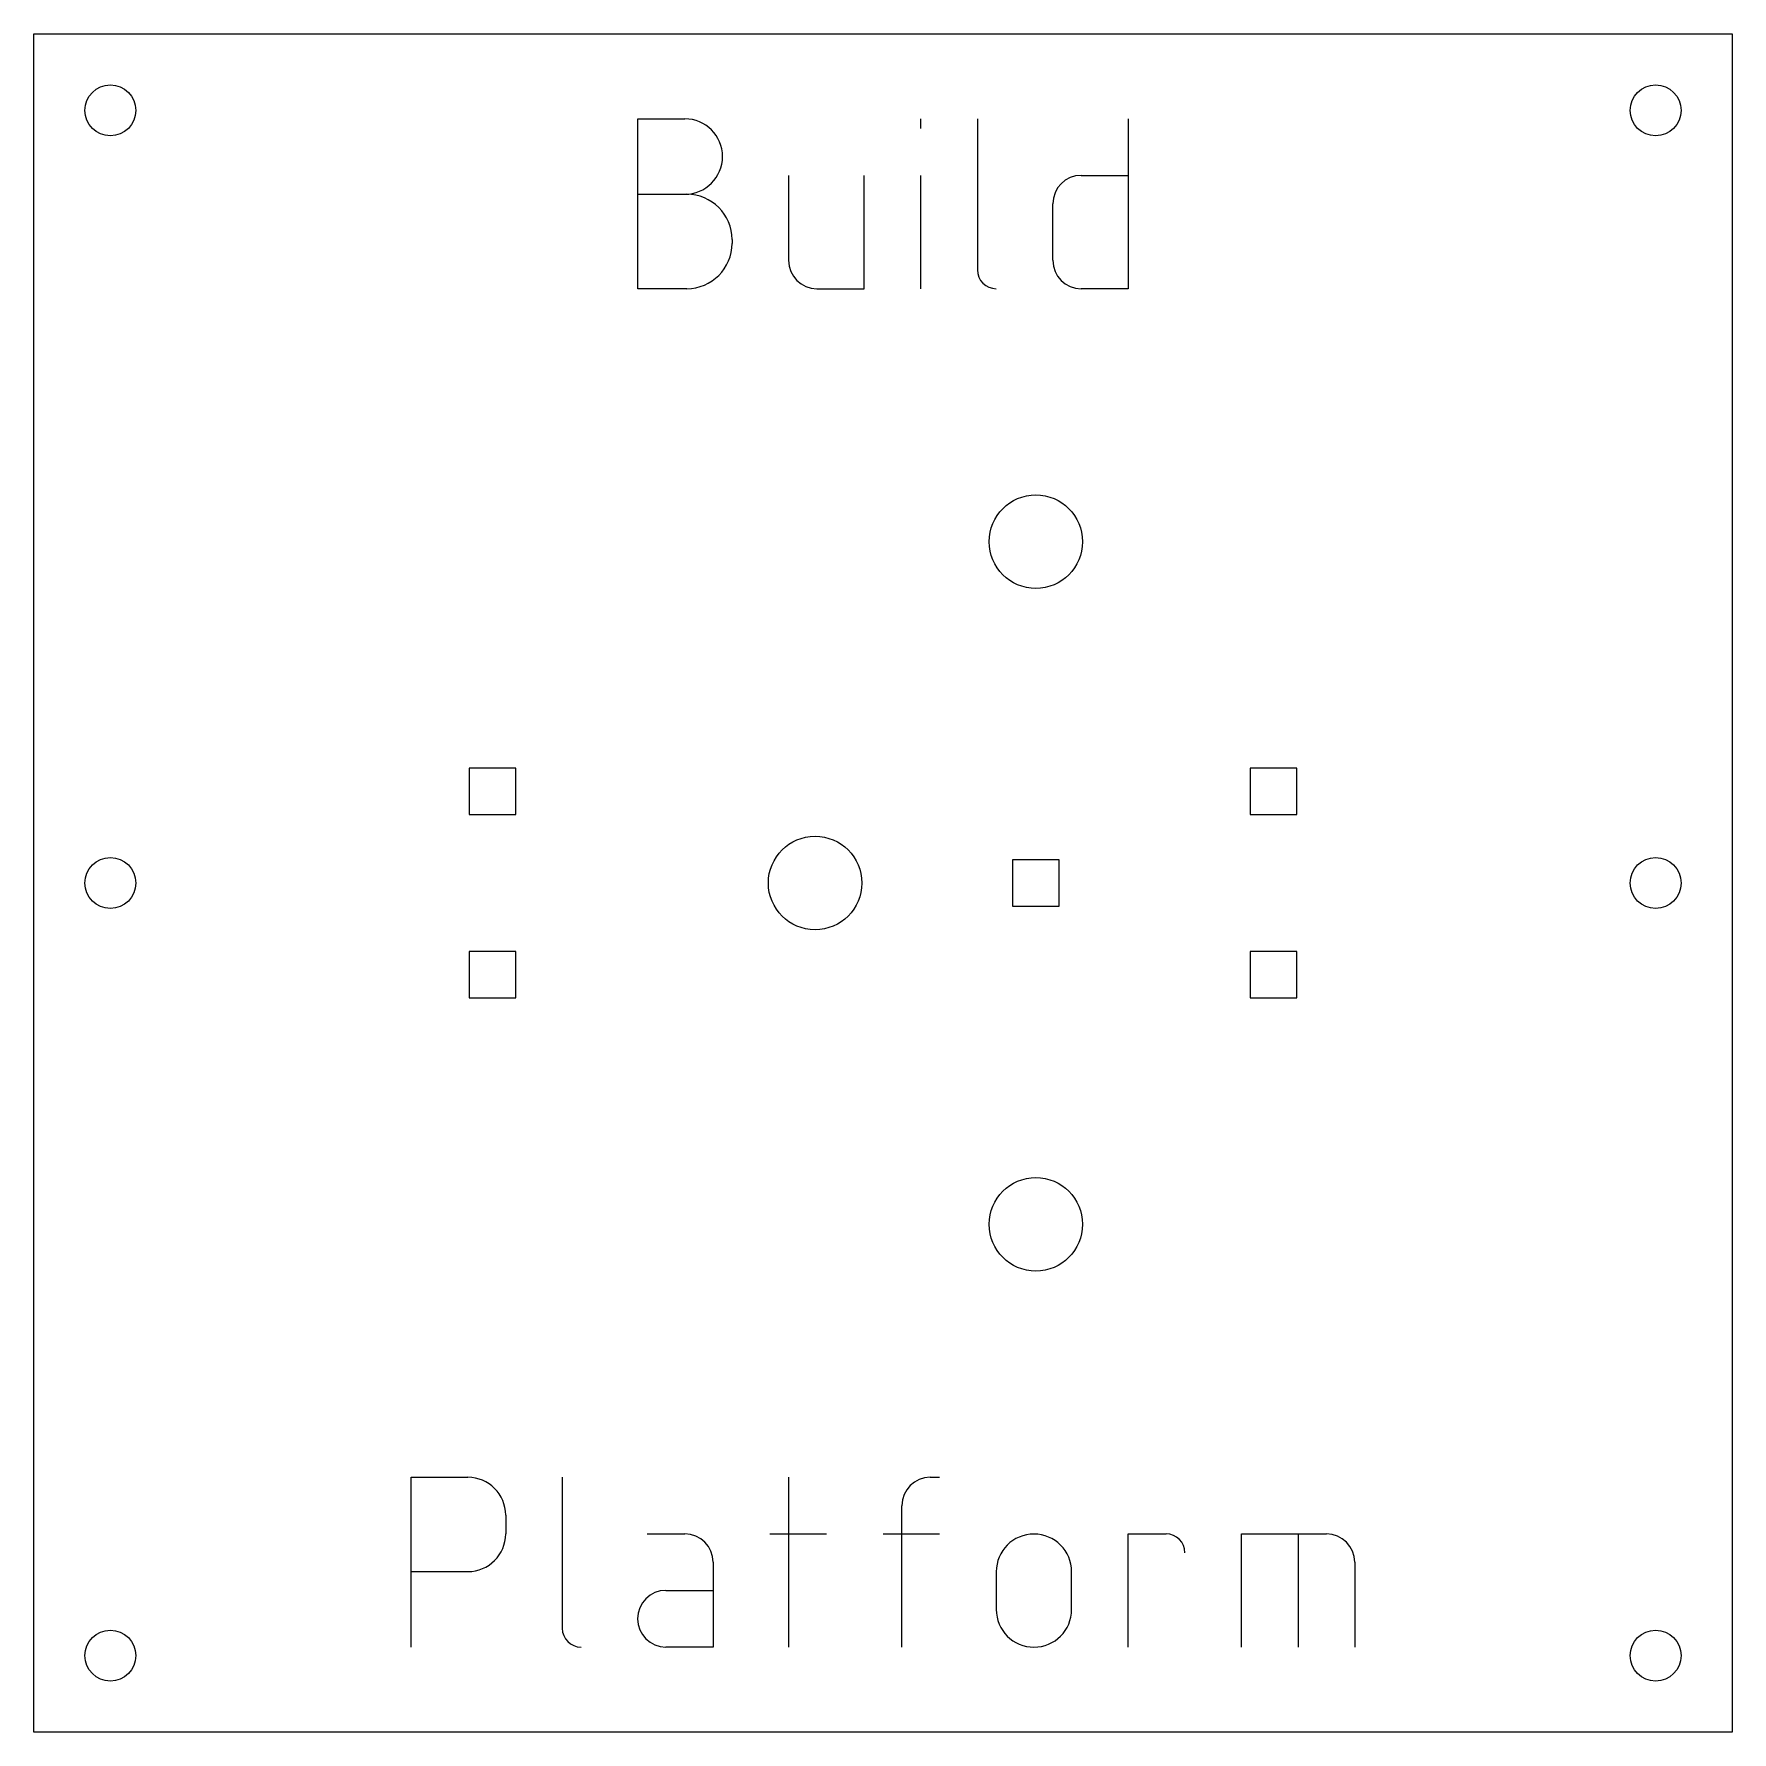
# Model space of a CAD drawing. Header units: millimetres. Extents: x -50 to 50, y -50 to 50.
import ezdxf

# ---------------------------------------------------------------- set-up
doc = ezdxf.new("R2010")
doc.units = ezdxf.units.MM
for name, color, linetype, lineweight in [('build-platform', 7, 'CONTINUOUS', 0), ('cuts', 7, 'CONTINUOUS', 0), ('platform-text', 1, 'CONTINUOUS', 0)]:
    doc.layers.add(name, color=color, linetype=linetype, lineweight=lineweight)

# ---------------------------------------------------------------- blocks, each defined once
blk = doc.blocks.new('magnet_hole')
at = {"layer": 'cuts'}
for p, q in [((-1.37, 1.37), (-1.37, -1.37)), ((1.37, 1.37), (-1.37, 1.37)), ((1.37, -1.37), (1.37, 1.37)), ((-1.37, -1.37), (1.37, -1.37))]:
    blk.add_line(p, q, dxfattribs=at)

msp = doc.modelspace()

# ---------------------------------------------------------------- linework, layer by layer
at = {"layer": 'build-platform'}
for p, q in [((-50, -50), (-50, 50)), ((-50, 50), (50, 50)), ((50, 50), (50, -50)), ((50, -50), (-50, -50))]:
    msp.add_line(p, q, dxfattribs=at)
for centre in [(9, 20.1), (-4, 0), (9, -20.1)]:
    msp.add_circle(centre, 2.75, dxfattribs=at)
at = {"layer": 'cuts'}
for centre in [(-45.5, 45.5), (45.5, 45.5), (-45.5, 0), (45.5, 0), (-45.5, -45.5), (45.5, -45.5)]:
    msp.add_circle(centre, 1.5, dxfattribs=at)
at = {"layer": 'platform-text'}
for p, q in [((-14.44, 35), (-14.44, 45)), ((-14.44, 45), (-11.67, 45)), ((2.22, 44.44), (2.22, 45)), ((5.56, 45), (5.56, 36.11)), ((14.44, 45), (14.44, 35)), ((-5.56, 41.67), (-5.56, 36.67)), ((-1.11, 35), (-1.11, 41.67)), ((2.22, 35), (2.22, 41.67)), ((11.67, 41.67), (14.44, 41.67)), ((-14.44, 40.56), (-11.56, 40.56)), ((10, 36.67), (10, 40)), ((-8.89, 37.89), (-8.89, 37.67)), ((-11.56, 35), (-14.44, 35)), ((-3.89, 35), (-1.11, 35)), ((14.44, 35), (11.67, 35)), ((-27.78, -45), (-27.78, -35)), ((-27.78, -35), (-24.44, -35)), ((-18.89, -35), (-18.89, -43.89)), ((-5.56, -35), (-5.56, -45)), ((2.78, -35), (3.33, -35)), ((1.11, -45), (1.11, -36.67)), ((-22.22, -37.22), (-22.22, -38.33)), ((-13.89, -38.33), (-11.67, -38.33)), ((-6.67, -38.33), (-3.33, -38.33)), ((0, -38.33), (3.33, -38.33)), ((14.44, -45), (14.44, -38.33)), ((14.44, -38.33), (16.67, -38.33)), ((21.11, -45), (21.11, -38.33)), ((21.11, -38.33), (26.11, -38.33)), ((24.44, -38.33), (24.44, -45)), ((-10, -40), (-10, -45)), ((27.78, -40), (27.78, -45)), ((-24.44, -40.56), (-27.78, -40.56)), ((6.67, -40.56), (6.67, -42.78)), ((11.11, -42.78), (11.11, -40.56)), ((-12.78, -41.67), (-10, -41.67)), ((-10, -45), (-12.78, -45))]:
    msp.add_line(p, q, dxfattribs=at)
for centre, radius, start, end in [((-11.67, 42.78), 2.22, 270, 90), ((11.67, 40), 1.67, 90, 180), ((-11.56, 37.89), 2.67, 0, 90), ((-11.56, 37.67), 2.67, 270, 0), ((-3.89, 36.67), 1.67, 180, 270), ((6.67, 36.11), 1.11, 180, 270), ((11.67, 36.67), 1.67, 180, 270), ((-24.44, -37.22), 2.22, 0, 90), ((2.78, -36.67), 1.67, 90, 180), ((-24.44, -38.33), 2.22, 270, 0), ((-11.67, -40), 1.67, 0, 90), ((8.89, -40.56), 2.22, 0, 180), ((16.67, -39.44), 1.11, 0, 90), ((26.11, -40), 1.67, 0, 90), ((-12.78, -43.33), 1.67, 90, 270), ((8.89, -42.78), 2.22, 180, 0), ((-17.78, -43.89), 1.11, 180, 270)]:
    msp.add_arc(centre, radius, start, end, dxfattribs=at)

# ---------------------------------------------------------------- block references
at = {"layer": 'cuts', "rotation": 180}
for p in [(-23, 5.4), (23, 5.4), (9, 0), (-23, -5.4), (23, -5.4)]:
    msp.add_blockref('magnet_hole', p, dxfattribs=at)

doc.saveas('drawing.dxf')
